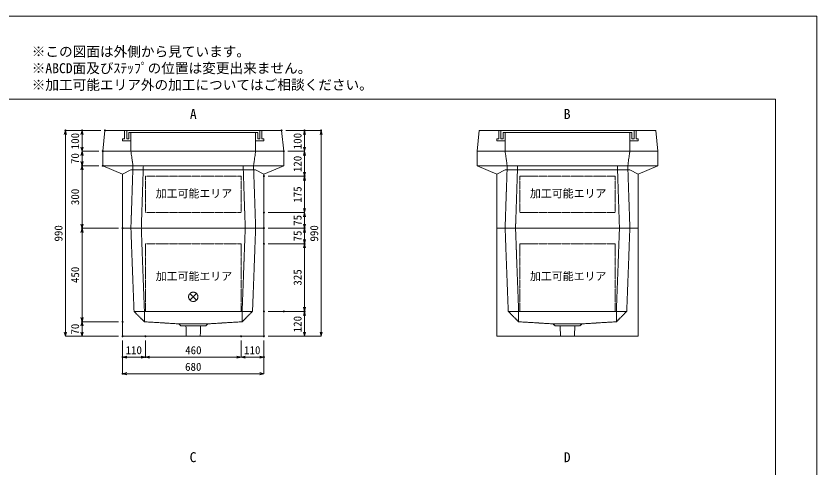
# Model space of a CAD drawing. Units: millimetres, scale not verified. Extents: x -2970 to 2970, y -2100 to 2100.
# Drawn here: x -883 to 2970, y -73 to 2100 of the extents above; entities that cross this region are included whole.
import ezdxf
from ezdxf.enums import TextEntityAlignment as Align

# ---------------------------------------------------------------- set-up
doc = ezdxf.new("R2010")
doc.units = ezdxf.units.MM
doc.header["$LTSCALE"] = 10
doc.header["$PDMODE"] = 32
doc.header["$PDSIZE"] = 5
doc.linetypes.add('LONG_DASHED1', pattern=[7, 6, -1])
doc.linetypes.add('LONG_DOUBLE_CHAIN', pattern=[21.8, 18, -1, 0.6, -0.6, 0.6, -1])
for name, color, linetype, lineweight in [('0-0_D-TTL', 7, 'Continuous', 9), ('0-1_Defpoints', 7, 'Continuous', 9), ('0-3_D-TTL-TXT', 7, 'Continuous', 9), ('0-4_D-STR-TXT', 7, 'Continuous', 9), ('0-5_D-STR-DIM', 3, 'Continuous', 9), ('0-6_0', 7, 'Continuous', 9), ('0-7_D-STR', 7, 'LONG_DASHED1', 9), ('0-9_D-STR-STR4', 134, 'LONG_DASHED1', 9), ('0-A_D-STR-STR5', 1, 'LONG_DOUBLE_CHAIN', 9)]:
    doc.layers.add(name, color=color, linetype=linetype, lineweight=lineweight)
doc.styles.add('ＭＳ ゴシック', font='')
doc.styles.get('ＭＳ ゴシック').set_extended_font_data('MS Gothic')

# ---------------------------------------------------------------- blocks, each defined once
blk = doc.blocks.new('A$C4DE05FD1')
at = {"layer": '0-0_D-TTL', "color": 134}
for p, q in [((2000, 38000), (57400, 38000)), ((57400, 38000), (57400, 2000))]:
    blk.add_line(p, q, dxfattribs=at)
at = {"layer": '0-1_Defpoints', "color": 134}
for p, q in [((0, 42000), (59400, 42000)), ((59400, 42000), (59400, 0))]:
    blk.add_line(p, q, dxfattribs=at)
at = {"layer": '0-3_D-TTL-TXT', "style": 'ＭＳ ゴシック'}
for s, p in [('※この図面は外側から見ています。', (21630.5, 39907.8)), ('※ABCD面及びｽﾃｯﾌﾟの位置は変更出来ません。', (21630.5, 39107.8)), ('※加工可能エリア外の加工についてはご相談ください。', (21630.5, 38307.8))]:
    blk.add_text(s, height=481.1, dxfattribs=at).set_placement(p, align=Align.BOTTOM_LEFT)
blk = doc.blocks.new('A$C31CA379A')
at = {"layer": '0-4_D-STR-TXT', "style": 'ＭＳ ゴシック'}
for s, p in [('A', (-162.9, -1095.3)), ('B', (17819.3, -1095.3)), ('C', (-175.7, -17595.3)), ('D', (17819.3, -17595.3))]:
    blk.add_text(s, height=481.1, dxfattribs=at).set_placement(p, align=Align.BOTTOM_LEFT)
blk = doc.blocks.new('A$C019679C0')
at = {"layer": '0-7_D-STR', "linetype": 'Continuous'}
for p, q in [((-4350, 0), (-4250, 1000)), ((4250, 1000), (-4250, 1000)), ((4350, 0), (4250, 1000)), ((-4350, 0), (4350, 0))]:
    blk.add_line(p, q, dxfattribs=at)
at = {"layer": '0-7_D-STR'}
for p, q in [((-3000, 0), (-3000, 900)), ((3000, 900), (3000, 0))]:
    blk.add_line(p, q, dxfattribs=at)
at = {"layer": '0-9_D-STR-STR4'}
for points in [[(-3300, 1000), (-3300, 600), (-3400, 600), (-3400, 500), (-3000, 500)], [(-3000, 900), (-3100, 900), (-3100, 600), (-3200, 600), (-3200, 1000)], [(-3000, 900), (3000, 900), (3100, 900)], [(3300, 1000), (3300, 600), (3400, 600), (3400, 500), (3000, 500)], [(3100, 900), (3100, 600), (3200, 600), (3200, 1000)]]:
    blk.add_lwpolyline(points, dxfattribs=at)
blk = doc.blocks.new('_Open30')
at = {"layer": '0-6_0'}
blk.add_line((0, 0), (-10, 0), dxfattribs=at)
blk.add_lwpolyline([(-10, 2.679), (0, 0), (-10, -2.679)], dxfattribs=at)
blk = doc.blocks.new('A$C2C09266F')
at = {"layer": '0-7_D-STR', "linetype": 'Continuous'}
for p in [(-3400, 0), (3400, -5200)]:
    blk.add_line(p, (3400, 0), dxfattribs=at)
at = {"layer": '0-7_D-STR'}
for p, q in [((-3000, 0), (-2850, -4000)), ((-2500, 0), (-2350, -4000)), ((2500, 0), (2350, -4000)), ((3000, 0), (2850, -4000)), ((-2350, -4500), (-2850, -4000)), ((-2850, -4000), (2850, -4000)), ((-2350, -4500), (-2350, -4000)), ((2350, -4500), (2850, -4000)), ((2350, -4500), (2350, -4000)), ((-2350, -4500), (-700, -4600)), ((-600, -4690), (-700, -4600)), ((-700, -4600), (700, -4600)), ((600, -4690), (700, -4600)), ((2350, -4500), (700, -4600)), ((-600, -4690), (600, -4690)), ((-336.2, -5200), (-352.5, -4690)), ((336.2, -5200), (352.5, -4690))]:
    blk.add_line(p, q, dxfattribs=at)
at = {"layer": '0-7_D-STR', "linetype": 'Continuous'}
blk.add_lwpolyline([(3400, -5200), (-3400, -5200), (-3400, 0)], dxfattribs=at)
at = {"layer": '0-A_D-STR-STR5'}
for p, q in [((2300, -750), (2300, -4000)), ((2300, -4000), (-2300, -4000))]:
    blk.add_line(p, q, dxfattribs=at)
blk.add_lwpolyline([(2300, -750), (-2300, -750), (-2300, -4000)], dxfattribs=at)
blk = doc.blocks.new('A$C4F3A2615')
at = {"layer": '0-7_D-STR', "linetype": 'Continuous'}
for p, q in [((-4350, 3700), (4350, 3700)), ((-4350, 3000), (-4350, 3700)), ((4350, 3700), (4350, 3000)), ((-4350, 3000), (4350, 3000)), ((-3400, 2600), (-4350, 3000)), ((-3400, 2600), (-3000, 2800)), ((-3000, 2800), (3000, 2800)), ((3400, 2600), (3000, 2800)), ((3400, 2600), (4350, 3000)), ((-3400, 0), (-3400, 2600)), ((3400, 0), (3400, 2600)), ((-3400, 0), (3400, 0))]:
    blk.add_line(p, q, dxfattribs=at)
at = {"layer": '0-7_D-STR'}
for p, q in [((-3000, 3700), (-2900, 3000)), ((3000, 3700), (2900, 3000)), ((-2900, 3000), (-3000, 0)), ((-2400, 3000), (-2500, 0)), ((2400, 3000), (2500, 0)), ((2900, 3000), (3000, 0))]:
    blk.add_line(p, q, dxfattribs=at)
at = {"layer": '0-A_D-STR-STR5'}
for p, q in [((2300, 2500), (2300, 750)), ((2300, 750), (-2300, 750))]:
    blk.add_line(p, q, dxfattribs=at)
blk.add_lwpolyline([(2300, 2500), (-2300, 2500), (-2300, 750)], dxfattribs=at)
blk = doc.blocks.new('A$C1C640AAB')
at = {"layer": '0-A_D-STR-STR5'}
for p, q in [((-159.1, -159.1), (159.1, 159.1)), ((-159.1, 159.1), (159.1, -159.1))]:
    blk.add_line(p, q, dxfattribs=at)
blk.add_circle((0, 0), 225, dxfattribs=at)
blk = doc.blocks.new('A$Ca57e5b90')
at = {"layer": '0-7_D-STR'}
blk.add_blockref('A$C2C09266F', (0, 0), dxfattribs=at)
at = {"layer": '0-A_D-STR-STR5'}
blk.add_blockref('A$C1C640AAB', (0, -3300), dxfattribs=at)

msp = doc.modelspace()

# ---------------------------------------------------------------- linework, layer by layer
at = {"layer": '0-1_Defpoints'}
for p in [(-645, 1550), (-565, 1550), (-455, 1550), (395, 1550), (505, 1550), (585, 1550), (-465, 1450), (405, 1450), (-565, 1380), (-465, 1380), (310, 1330), (310, 1330), (505, 1330), (505, 1330), (310, 1155), (-565, 1080), (-370, 1080), (-370, 1080), (310, 1080), (505, 1080), (310, 1005), (505, 1005), (310, 680), (405, 680), (505, 680), (-565, 630), (-370, 630), (-370, 560), (-370, 560), (-370, 560), (-260, 560), (200, 560), (310, 560), (310, 560), (-370, 460), (-260, 460), (310, 460), (-370, 380)]:
    msp.add_point(p, dxfattribs=at)
at = {"layer": '0-5_D-STR-DIM'}
for p, q in [((-475, 1550), (-645, 1550)), ((-475, 1550), (-565, 1550)), ((415, 1550), (505, 1550)), ((415, 1550), (585, 1550)), ((-645, 580), (-645, 1530)), ((-565, 1470), (-565, 1530)), ((505, 1470), (505, 1530)), ((585, 580), (585, 1530)), ((-485, 1450), (-565, 1450)), ((-485, 1450), (-565, 1450)), ((-565, 1430), (-565, 1400)), ((425, 1450), (505, 1450)), ((425, 1450), (505, 1450)), ((505, 1430), (505, 1350)), ((-485, 1380), (-565, 1380)), ((-485, 1380), (-565, 1380)), ((-565, 1100), (-565, 1360)), ((330, 1330), (505, 1330)), ((330, 1330), (505, 1330)), ((505, 1175), (505, 1310)), ((330, 1155), (505, 1155)), ((330, 1155), (505, 1155)), ((505, 1135), (505, 1100)), ((-390, 1080), (-565, 1080)), ((-390, 1080), (-565, 1080)), ((330, 1080), (505, 1080)), ((330, 1080), (505, 1080)), ((-565, 650), (-565, 1060)), ((505, 1025), (505, 1060)), ((330, 1005), (505, 1005)), ((330, 1005), (505, 1005)), ((505, 700), (505, 985)), ((330, 680), (505, 680)), ((425, 680), (505, 680)), ((505, 580), (505, 660)), ((-390, 630), (-565, 630)), ((-390, 630), (-565, 630)), ((-565, 580), (-565, 610)), ((-390, 560), (-645, 560)), ((-390, 560), (-565, 560)), ((-370, 540), (-370, 380)), ((-370, 540), (-370, 460)), ((-260, 540), (-260, 460)), ((-260, 540), (-260, 460)), ((200, 540), (200, 460)), ((200, 540), (200, 460)), ((310, 540), (310, 460)), ((310, 540), (310, 380)), ((330, 560), (505, 560)), ((330, 560), (585, 560)), ((-280, 460), (-350, 460)), ((180, 460), (-240, 460)), ((220, 460), (290, 460)), ((290, 380), (-350, 380))]:
    msp.add_line(p, q, dxfattribs=at)

# ---------------------------------------------------------------- block references
at = {"layer": '0-0_D-TTL', "xscale": 0.1, "yscale": 0.1}
msp.add_blockref('A$C4DE05FD1', (-2970, -2100), dxfattribs=at)
at = {"layer": '0-4_D-STR-TXT', "xscale": 0.1, "yscale": 0.1}
msp.add_blockref('A$C31CA379A', (-30, 1700), dxfattribs=at)
at = {"layer": '0-5_D-STR-DIM', "xscale": 2, "yscale": 2}
for p, rotation in [((-645, 1550), 90), ((-565, 1550), 90), ((505, 1550), 90), ((585, 1550), 90), ((-565, 1450), 270), ((505, 1450), 270), ((-565, 1450), 90), ((505, 1450), 90), ((-565, 1380), 270), ((-565, 1380), 90), ((505, 1330), 270), ((505, 1330), 90), ((505, 1155), 270), ((505, 1155), 90), ((-565, 1080), 270), ((-565, 1080), 90), ((505, 1080), 270), ((505, 1080), 90), ((505, 1005), 270), ((505, 1005), 90), ((505, 680), 270), ((505, 680), 90), ((-565, 630), 270), ((-565, 630), 90), ((-645, 560), 270), ((-565, 560), 270), ((505, 560), 270), ((585, 560), 270), ((-370, 460), 180), ((-260, 460), 180), ((200, 460), 180), ((-370, 380), 180)]:
    msp.add_blockref('_Open30', p, dxfattribs=dict(at, rotation=rotation))
for p in [(-260, 460), (200, 460), (310, 460), (310, 380)]:
    msp.add_blockref('_Open30', p, dxfattribs=at)
at = {"layer": '0-7_D-STR', "xscale": 0.1, "yscale": 0.1}
for name, p in [('A$C019679C0', (-30, 1450)), ('A$C019679C0', (1770, 1450)), ('A$C4F3A2615', (-30, 1080)), ('A$C4F3A2615', (1770, 1080)), ('A$Ca57e5b90', (-30, 1080)), ('A$C2C09266F', (1770, 1080))]:
    msp.add_blockref(name, p, dxfattribs=at)

# ---------------------------------------------------------------- texts
at = {"layer": '0-5_D-STR-DIM', "style": 'ＭＳ ゴシック'}
for s, p in [('100', (-567.6, 1459.48)), ('100', (502.4, 1459.48)), ('70', (-567.6, 1388.4)), ('120', (502.4, 1349.48)), ('175', (502.4, 1202.5)), ('300', (-567.6, 1190.9)), ('75', (502.4, 1091.42)), ('990', (-647.6, 1015.7)), ('990', (582.4, 1015.7)), ('75', (502.4, 1016.42)), ('450', (-567.6, 816.2)), ('325', (502.4, 803.92)), ('120', (502.4, 579.48)), ('70', (-567.6, 568.4))]:
    msp.add_text(s, height=38.49, rotation=90, dxfattribs=at).set_placement(p, align=Align.BOTTOM_LEFT)
for s, p in [('110', (-355.52, 462.6)), ('460', (-68.8, 462.6)), ('110', (214.48, 462.6)), ('680', (-69.4, 382.6))]:
    msp.add_text(s, height=38.49, dxfattribs=at).set_placement(p, align=Align.BOTTOM_LEFT)
at = {"layer": '0-A_D-STR-STR5', "style": 'ＭＳ ゴシック'}
for p in [(-210.48, 1216), (1589.52, 1216), (-210.48, 818.01), (1589.52, 818.01)]:
    msp.add_text('加工可能エリア', height=38.49, dxfattribs=at).set_placement(p, align=Align.BOTTOM_LEFT)

doc.saveas('drawing.dxf')
